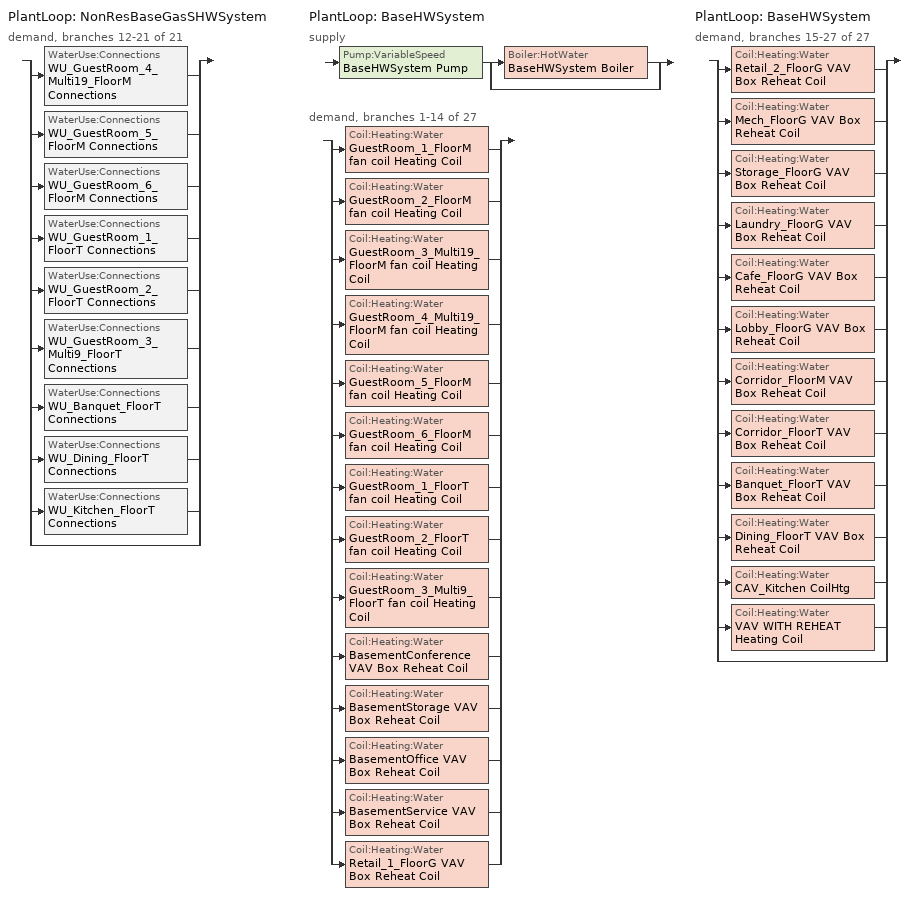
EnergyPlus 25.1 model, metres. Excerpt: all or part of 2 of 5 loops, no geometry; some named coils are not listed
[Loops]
PlantLoop 'NonResBaseGasSHWSystem'
 demand, branches 12-21 of 21: split
  | WaterUse:Connections 'WU_GuestRoom_4_Multi19_FloorM Connections'
  | WaterUse:Connections 'WU_GuestRoom_5_FloorM Connections'
  | WaterUse:Connections 'WU_GuestRoom_6_FloorM Connections'
  | WaterUse:Connections 'WU_GuestRoom_1_FloorT Connections'
  | WaterUse:Connections 'WU_GuestRoom_2_FloorT Connections'
  | WaterUse:Connections 'WU_GuestRoom_3_Multi9_FloorT Connections'
  | WaterUse:Connections 'WU_Banquet_FloorT Connections'
  | WaterUse:Connections 'WU_Dining_FloorT Connections'
  | WaterUse:Connections 'WU_Kitchen_FloorT Connections'
  | bypass
PlantLoop 'BaseHWSystem'
 supply: Pump:VariableSpeed 'BaseHWSystem Pump' > split
  | Boiler:HotWater 'BaseHWSystem Boiler'
  | bypass
 demand, branches 1-14 of 27: split
  | Coil:Heating:Water 'GuestRoom_1_FloorM fan coil Heating Coil'
  | Coil:Heating:Water 'GuestRoom_2_FloorM fan coil Heating Coil'
  | Coil:Heating:Water 'GuestRoom_3_Multi19_FloorM fan coil Heating Coil'
  | Coil:Heating:Water 'GuestRoom_4_Multi19_FloorM fan coil Heating Coil'
  | Coil:Heating:Water 'GuestRoom_5_FloorM fan coil Heating Coil'
  | Coil:Heating:Water 'GuestRoom_6_FloorM fan coil Heating Coil'
  | Coil:Heating:Water 'GuestRoom_1_FloorT fan coil Heating Coil'
  | Coil:Heating:Water 'GuestRoom_2_FloorT fan coil Heating Coil'
  | Coil:Heating:Water 'GuestRoom_3_Multi9_FloorT fan coil Heating Coil'
  | Coil:Heating:Water 'BasementConference VAV Box Reheat Coil'
  | Coil:Heating:Water 'BasementStorage VAV Box Reheat Coil'
  | Coil:Heating:Water 'BasementOffice VAV Box Reheat Coil'
  | Coil:Heating:Water 'BasementService VAV Box Reheat Coil'
  | Coil:Heating:Water 'Retail_1_FloorG VAV Box Reheat Coil'
PlantLoop 'BaseHWSystem'
 demand, branches 15-27 of 27: split
  | Coil:Heating:Water 'Retail_2_FloorG VAV Box Reheat Coil'
  | Coil:Heating:Water 'Mech_FloorG VAV Box Reheat Coil'
  | Coil:Heating:Water 'Storage_FloorG VAV Box Reheat Coil'
  | Coil:Heating:Water 'Laundry_FloorG VAV Box Reheat Coil'
  | Coil:Heating:Water 'Cafe_FloorG VAV Box Reheat Coil'
  | Coil:Heating:Water 'Lobby_FloorG VAV Box Reheat Coil'
  | Coil:Heating:Water 'Corridor_FloorM VAV Box Reheat Coil'
  | Coil:Heating:Water 'Corridor_FloorT VAV Box Reheat Coil'
  | Coil:Heating:Water 'Banquet_FloorT VAV Box Reheat Coil'
  | Coil:Heating:Water 'Dining_FloorT VAV Box Reheat Coil'
  | Coil:Heating:Water 'CAV_Kitchen CoilHtg'
  | Coil:Heating:Water 'VAV WITH REHEAT Heating Coil'
  | bypass
[DesignSpecification:OutdoorAir] Outdoor Air Method=Maximum; Outdoor Air Flow per Person {m3/s-person}=0.00707921; Outdoor Air Flow per Zone Floor Area {m3/s-m2}=0.000762; Outdoor Air Flow per Zone {m3/s}=0; Outdoor Air Flow Air Changes per Hour {1/hr}=0; Outdoor Air Schedule=HotelLargeResidentialLivingHVACAvail
DSOA_GuestRoom_1_FloorM; DSOA_GuestRoom_2_FloorM; DSOA_GuestRoom_3_Multi19_FloorM; DSOA_GuestRoom_4_Multi19_FloorM; DSOA_GuestRoom_5_FloorM; DSOA_GuestRoom_6_FloorM; DSOA_GuestRoom_1_FloorT; DSOA_GuestRoom_2_FloorT; DSOA_GuestRoom_3_Multi9_FloorT
[Sizing:Plant]
BaseHWSystem: Loop Type=Heating; Design Loop Exit Temperature {C}=71.1111; Loop Design Temperature Difference {deltaC}=22.2222; Sizing Option=NonCoincident; Zone Timesteps in Averaging Window=1; Coincident Sizing Factor Mode=None
[Pump:VariableSpeed]
BaseHWSystem Pump: Design Maximum Flow Rate {m3/s}=AUTOSIZE; Design Pump Head {Pa}=180705.7; Design Power Consumption {W}=AUTOSIZE; Motor Efficiency=0.909; Fraction of Motor Inefficiencies to Fluid Stream=0; Coefficient 1 of the Part Load Performance Curve=0; Coefficient 2 of the Part Load Performance Curve=3.2485; Coefficient 3 of the Part Load Performance Curve=-4.7443; Coefficient 4 of the Part Load Performance Curve=2.5295; Design Minimum Flow Rate {m3/s}=Autosize; Pump Control Type=Intermittent; Design Shaft Power per Unit Flow Rate per Unit Head {W/((m3/s)-Pa)}=1.4999
[PlantLoop]
BaseHWSystem: Fluid Type=Water; Plant Equipment Operation Scheme=BaseHWSystem Loop Operation Scheme List; Maximum Loop Temperature {C}=100; Minimum Loop Temperature {C}=10; Maximum Loop Flow Rate {m3/s}=AUTOSIZE; Minimum Loop Flow Rate {m3/s}=0; Plant Loop Volume {m3}=AUTOSIZE; Load Distribution Scheme=Optimal
[PlantEquipmentList]
BaseHWSystem Equipment List: BaseHWSystem Boiler
[PlantEquipmentOperation:HeatingLoad]
BaseHWSystem Operation Scheme: Load Range 1 Lower Limit {W}=0; Load Range 1 Upper Limit {W}=1000000000000000; Range 1 Equipment List=BaseHWSystem Equipment List
[PlantEquipmentOperationSchemes]
BaseHWSystem Loop Operation Scheme List: Control Scheme 1=BaseHWSystem Operation Scheme; Control Scheme 1 Schedule=Always On Discrete
[SetpointManager:Scheduled] Control Variable=Temperature; Schedule=BaseHWSystemTemp
Name | Setpoint Node or NodeList
BaseHWSystem Loop Setpoint Manager | BaseHWSystem Supply Outlet Node
BaseHWSystem Boiler Setpoint Manager | BaseHWSystem Supply Equipment Outlet Node
[WaterUse:Equipment] Target Temperature Schedule=TargetSHWTemp130
Name | Peak Flow Rate {m3/s} | Flow Rate Fraction Schedule | Zone
WU_GuestRoom_4_Multi19_FloorM | 0.000425383 | HotelLargeResidentialLivingServiceHotWater | GuestRoom_4_Multi19_FloorM
WU_GuestRoom_5_FloorM | 3.56136e-05 | HotelLargeResidentialLivingServiceHotWater | GuestRoom_5_FloorM
WU_GuestRoom_6_FloorM | 3.56136e-05 | HotelLargeResidentialLivingServiceHotWater | GuestRoom_6_FloorM
WU_GuestRoom_1_FloorT | 5.9356e-06 | HotelLargeResidentialLivingServiceHotWater | GuestRoom_1_FloorT
WU_GuestRoom_2_FloorT | 5.9356e-06 | HotelLargeResidentialLivingServiceHotWater | GuestRoom_2_FloorT
WU_GuestRoom_3_Multi9_FloorT | 3.35828e-05 | HotelLargeResidentialLivingServiceHotWater | GuestRoom_3_Multi9_FloorT
WU_Banquet_FloorT | 7.16e-05 | HotelLargeAssemblyServiceHotWater | Banquet_FloorT
WU_Dining_FloorT | 7.16e-05 | HotelLargeRestaurantServiceHotWater | Dining_FloorT
WU_Kitchen_FloorT | 2.02734e-06 | HotelLargeKitchenServiceHotWater | Kitchen_FloorT
[WaterUse:Connections] Drain Water Heat Exchanger Type=None; Drain Water Heat Exchanger Destination=Plant
Name | Water Use Equipment 1
WU_GuestRoom_4_Multi19_FloorM Connections | WU_GuestRoom_4_Multi19_FloorM
WU_GuestRoom_5_FloorM Connections | WU_GuestRoom_5_FloorM
WU_GuestRoom_6_FloorM Connections | WU_GuestRoom_6_FloorM
WU_GuestRoom_1_FloorT Connections | WU_GuestRoom_1_FloorT
WU_GuestRoom_2_FloorT Connections | WU_GuestRoom_2_FloorT
WU_GuestRoom_3_Multi9_FloorT Connections | WU_GuestRoom_3_Multi9_FloorT
WU_Banquet_FloorT Connections | WU_Banquet_FloorT
WU_Dining_FloorT Connections | WU_Dining_FloorT
WU_Kitchen_FloorT Connections | WU_Kitchen_FloorT
[Sizing:Zone] Zone Cooling Design Supply Air Temperature Input Method=TemperatureDifference; Zone Cooling Design Supply Air Temperature {C}=12.7778; Zone Cooling Design Supply Air Temperature Difference {deltaC}=11.1111; Zone Heating Design Supply Air Temperature Input Method=TemperatureDifference; Zone Heating Design Supply Air Temperature {C}=40; Zone Heating Design Supply Air Temperature Difference {deltaC}=13.8889; Zone Cooling Design Supply Air Humidity Ratio {kgWater/kgDryAir}=0; Zone Heating Design Supply Air Humidity Ratio {kgWater/kgDryAir}=0.008; Cooling Design Air Flow Method=DesignDay; Cooling Design Air Flow Rate {m3/s}=0; Cooling Minimum Air Flow Fraction=0; Heating Design Air Flow Method=DesignDay; Heating Design Air Flow Rate {m3/s}=0; Heating Maximum Air Flow Fraction=0.5; Zone Load Sizing Method=Sensible Load Only No Latent Load; Zone Cooling Design Supply Air Humidity Ratio Difference {kgWater/kgDryAir}=0.005; Zone Humidification Design Supply Air Humidity Ratio Difference {kgWater/kgDryAir}=0.005
Name | Design Specification Outdoor Air Object
GuestRoom_1_FloorM | DSOA_GuestRoom_1_FloorM
GuestRoom_2_FloorM | DSOA_GuestRoom_2_FloorM
GuestRoom_3_Multi19_FloorM | DSOA_GuestRoom_3_Multi19_FloorM
GuestRoom_4_Multi19_FloorM | DSOA_GuestRoom_4_Multi19_FloorM
GuestRoom_5_FloorM | DSOA_GuestRoom_5_FloorM
GuestRoom_6_FloorM | DSOA_GuestRoom_6_FloorM
GuestRoom_1_FloorT | DSOA_GuestRoom_1_FloorT
GuestRoom_2_FloorT | DSOA_GuestRoom_2_FloorT
GuestRoom_3_Multi9_FloorT | DSOA_GuestRoom_3_Multi9_FloorT
[ZoneHVAC:FourPipeFanCoil] Availability Schedule=Always On Discrete; Capacity Control Method=CyclingFan; Maximum Supply Air Flow Rate {m3/s}=AUTOSIZE; Maximum Outdoor Air Flow Rate {m3/s}=0; Maximum Cold Water Flow Rate {m3/s}=AUTOSIZE; Minimum Cold Water Flow Rate {m3/s}=0; Cooling Convergence Tolerance=0.001; Maximum Hot Water Flow Rate {m3/s}=AUTOSIZE; Minimum Hot Water Flow Rate {m3/s}=0; Heating Convergence Tolerance=0.001
Name | Supply Air Fan | Cooling Coil | Heating Coil
GuestRoom_1_FloorM fan coil | GuestRoom_1_FloorM fan coil fan Coilfan_Fan | GuestRoom_1_FloorM fan coil Cooling Coil | GuestRoom_1_FloorM fan coil Heating Coil
GuestRoom_2_FloorM fan coil | GuestRoom_2_FloorM fan coil fan Coilfan_Fan | GuestRoom_2_FloorM fan coil Cooling Coil | GuestRoom_2_FloorM fan coil Heating Coil
GuestRoom_3_Multi19_FloorM fan coil | GuestRoom_3_Multi19_FloorM fan coil fan Coilfan_Fan | GuestRoom_3_Multi19_FloorM fan coil Cooling Coil | GuestRoom_3_Multi19_FloorM fan coil Heating Coil
GuestRoom_4_Multi19_FloorM fan coil | GuestRoom_4_Multi19_FloorM fan coil fan Coilfan_Fan | GuestRoom_4_Multi19_FloorM fan coil Cooling Coil | GuestRoom_4_Multi19_FloorM fan coil Heating Coil
GuestRoom_5_FloorM fan coil | GuestRoom_5_FloorM fan coil fan Coilfan_Fan | GuestRoom_5_FloorM fan coil Cooling Coil | GuestRoom_5_FloorM fan coil Heating Coil
GuestRoom_6_FloorM fan coil | GuestRoom_6_FloorM fan coil fan Coilfan_Fan | GuestRoom_6_FloorM fan coil Cooling Coil | GuestRoom_6_FloorM fan coil Heating Coil
GuestRoom_1_FloorT fan coil | GuestRoom_1_FloorT fan coil fan Coilfan_Fan | GuestRoom_1_FloorT fan coil Cooling Coil | GuestRoom_1_FloorT fan coil Heating Coil
GuestRoom_2_FoorT fan coil | GuestRoom_2_FloorT fan coil fan Coilfan_Fan | GuestRoom_2_FloorT fan coil Cooling Coil | GuestRoom_2_FloorT fan coil Heating Coil
GuestRoom_3_Multi9_FloorT fan coil | GuestRoom_3_Multi9_FloorT fan coil fan Coilfan_Fan | GuestRoom_3_Multi9_FloorT fan coil Cooling Coil | GuestRoom_3_Multi9_FloorT fan coil Heating Coil
[Zone equipment]
GuestRoom_1_FloorM: GuestRoom_1_FloorM Exhaust Fan, GuestRoom_1_FloorM fan coil
GuestRoom_2_FloorM: GuestRoom_2_FloorM Exhaust Fan, GuestRoom_2_FloorM fan coil
GuestRoom_3_Multi19_FloorM: GuestRoom_3_Multi19_FloorM Exhaust Fan, GuestRoom_3_Multi19_FloorM fan coil
GuestRoom_4_Multi19_FloorM: GuestRoom_4_Multi19_FloorM Exhaust Fan, GuestRoom_4_Multi19_FloorM fan coil
GuestRoom_5_FloorM: GuestRoom_5_FloorM Exhaust Fan, GuestRoom_5_FloorM fan coil
GuestRoom_6_FloorM: GuestRoom_6_FloorM Exhaust Fan, GuestRoom_6_FloorM fan coil
GuestRoom_1_FloorT: GuestRoom_1_FloorT Exhaust Fan, GuestRoom_1_FloorT fan coil
GuestRoom_2_FloorT: GuestRoom_2_FloorT Exhaust Fan, GuestRoom_2_FoorT fan coil
GuestRoom_3_Multi9_FloorT: GuestRoom_3_Multi9_FloorT Exhaust Fan, GuestRoom_3_Multi9_FloorT fan coil
[Fan:ZoneExhaust] Availability Schedule=HotelLargeResidentialLivingHVACAvail; Fan Total Efficiency=0.55575; Pressure Rise {Pa}=170208; Maximum Flow Rate {m3/s}=0.0235974; System Availability Manager Coupling Mode=Coupled; Balanced Exhaust Fraction Schedule=Always On Discrete
GuestRoom_1_FloorM Exhaust Fan; GuestRoom_2_FloorM Exhaust Fan; GuestRoom_3_Multi19_FloorM Exhaust Fan; GuestRoom_4_Multi19_FloorM Exhaust Fan; GuestRoom_5_FloorM Exhaust Fan; GuestRoom_6_FloorM Exhaust Fan; GuestRoom_1_FloorT Exhaust Fan; GuestRoom_2_FloorT Exhaust Fan; GuestRoom_3_Multi9_FloorT Exhaust Fan
[Coil:Heating:Water] Availability Schedule=Always On Discrete; Rated Inlet Water Temperature {C}=71.1111; Rated Inlet Air Temperature {C}=16.6; Rated Outlet Water Temperature {C}=48.8889; Rated Outlet Air Temperature {C}=32.2
Name | U-Factor Times Area Value {W/K} | Maximum Water Flow Rate {m3/s} | Performance Input Method | Rated Capacity {W} | Rated Ratio for Air and Water Convection
Retail_1_FloorG VAV Box Reheat Coil; Retail_2_FloorG VAV Box Reheat Coil; Mech_FloorG VAV Box Reheat Coil; Laundry_FloorG VAV Box Reheat Coil; Lobby_FloorG VAV Box Reheat Coil; Corridor_FloorM VAV Box Reheat Coil; Corridor_FloorT VAV Box Reheat Coil; Banquet_FloorT VAV Box Reheat Coil; GuestRoom_1_FloorM fan coil Heating Coil; GuestRoom_2_FloorM fan coil Heating Coil; GuestRoom_4_Multi19_FloorM fan coil Heating Coil; GuestRoom_5_FloorM fan coil Heating Coil; GuestRoom_6_FloorM fan coil Heating Coil; GuestRoom_1_FloorT fan coil Heating Coil; GuestRoom_2_FloorT fan coil Heating Coil; GuestRoom_3_Multi9_FloorT fan coil Heating Coil; BasementConference VAV Box Reheat Coil; BasementOffice VAV Box Reheat Coil | AUTOSIZE | AUTOSIZE | UFactorTimesAreaAndDesignWaterFlowRate | AUTOSIZE
Storage_FloorG VAV Box Reheat Coil | AUTOSIZE | AUTOSIZE | NominalCapacity | 2000
Cafe_FloorG VAV Box Reheat Coil; Dining_FloorT VAV Box Reheat Coil | 26376.4 | 0.000189271 | UFactorTimesAreaAndDesignWaterFlowRate | 14653.6
GuestRoom_3_Multi19_FloorM fan coil Heating Coil | autosize | AUTOSIZE | UFactorTimesAreaAndDesignWaterFlowRate | AUTOSIZE
BasementStorage VAV Box Reheat Coil; BasementService VAV Box Reheat Coil | AUTOSIZE | AUTOSIZE | UFactorTimesAreaAndDesignWaterFlowRate | AUTOSIZE | 0.5
[Boiler:HotWater]
BaseHWSystem Boiler: Fuel Type=NaturalGas; Nominal Capacity {W}=Autosize; Nominal Thermal Efficiency=0.78; Efficiency Curve Temperature Evaluation Variable=EnteringBoiler; Normalized Boiler Efficiency Curve=BaseHWSystem Boiler Efficiency Curve; Design Water Flow Rate {m3/s}=AUTOSIZE; Minimum Part Load Ratio=0; Maximum Part Load Ratio=1.2; Optimum Part Load Ratio=1; Water Outlet Upper Temperature Limit {C}=95; Boiler Flow Mode=LeavingSetpointModulated; On Cycle Parasitic Electric Load {W}=0; Sizing Factor=1
[Schedule:Day:Hourly]
BaseHWSystemTempDaily: 71.1, 71.1, 71.1, 71.1, 71.1, 71.1, 71.1, 71.1, 71.1, 71.1, 71.1, 71.1, 71.1, 71.1, 71.1, 71.1, 71.1, 71.1, 71.1, 71.1, 71.1, 71.1, 71.1, 71.1
TargetSHWTemp130Daily: 54.4, 54.4, 54.4, 54.4, 54.4, 54.4, 54.4, 54.4, 54.4, 54.4, 54.4, 54.4, 54.4, 54.4, 54.4, 54.4, 54.4, 54.4, 54.4, 54.4, 54.4, 54.4, 54.4, 54.4
HotelLargeAssemblyServiceHotWaterWD: 0, 0, 0, 0, 0, 0, 0, 0, 0, 0.05, 0.05, 0.35, 0.05, 0.05, 0.05, 0.05, 0.05, 0, 0, 0, 0, 0, 0, 0
HotelLargeAssemblyServiceHotWaterSat: 0, 0, 0, 0, 0, 0, 0, 0, 0, 0.05, 0.05, 0.2, 0, 0, 0, 0, 0, 0, 0, 0.65, 0.3, 0, 0, 0
HotelLargeAssemblyServiceHotWaterSun: 0, 0, 0, 0, 0, 0, 0, 0, 0, 0.05, 0.05, 0.1, 0, 0, 0, 0, 0, 0, 0, 0.65, 0.3, 0, 0, 0
HotelLargeResidentialLivingHVACAvailWD; HotelLargeResidentialLivingHVACAvailSat; HotelLargeResidentialLivingHVACAvailSun: 1, 1, 1, 1, 1, 1, 1, 1, 1, 1, 1, 1, 1, 1, 1, 1, 1, 1, 1, 1, 1, 1, 1, 1
HotelLargeResidentialLivingServiceHotWaterWD: 0.131, 0.075, 0.084, 0.103, 0.187, 0.411, 0.832, 1, 0.832, 0.617, 0.486, 0.355, 0.336, 0.308, 0.299, 0.243, 0.393, 0.449, 0.486, 0.439, 0.393, 0.364, 0.336, 0.206
HotelLargeResidentialLivingServiceHotWaterSat; HotelLargeResidentialLivingServiceHotWaterSun: 0.217, 0.12, 0.108, 0.096, 0.181, 0.277, 0.313, 0.566, 0.928, 1, 0.892, 0.735, 0.614, 0.518, 0.47, 0.47, 0.627, 0.699, 0.675, 0.627, 0.566, 0.53, 0.482, 0.337
HotelLargeRestaurantServiceHotWaterWD; HotelLargeKitchenServiceHotWaterWD: 0.2, 0, 0, 0, 0, 0.6, 0.6, 0.6, 0.55, 0.45, 0.4, 0.45, 0.4, 0.35, 0.3, 0.3, 0.3, 0.4, 0.55, 0.6, 0.5, 0.55, 0.45, 0.25
HotelLargeRestaurantServiceHotWaterSat; HotelLargeKitchenServiceHotWaterSat: 0.2, 0, 0, 0, 0, 0, 0.5, 0.5, 0.5, 0.5, 0.45, 0.5, 0.5, 0.45, 0.4, 0.4, 0.35, 0.4, 0.55, 0.55, 0.5, 0.55, 0.4, 0.3
HotelLargeRestaurantServiceHotWaterSun; HotelLargeKitchenServiceHotWaterSun: 0.25, 0, 0, 0, 0, 0, 0.5, 0.5, 0.5, 0.5, 0.5, 0.5, 0.4, 0.4, 0.3, 0.3, 0.3, 0.4, 0.5, 0.5, 0.4, 0.5, 0.4, 0.2
[Schedule:Week:Daily]
BaseHWSystemTempWk: BaseHWSystemTempDaily, BaseHWSystemTempDaily, BaseHWSystemTempDaily, BaseHWSystemTempDaily, BaseHWSystemTempDaily, BaseHWSystemTempDaily, BaseHWSystemTempDaily, BaseHWSystemTempDaily, BaseHWSystemTempDaily, BaseHWSystemTempDaily, BaseHWSystemTempDaily, BaseHWSystemTempDaily
TargetSHWTemp130Wk: TargetSHWTemp130Daily, TargetSHWTemp130Daily, TargetSHWTemp130Daily, TargetSHWTemp130Daily, TargetSHWTemp130Daily, TargetSHWTemp130Daily, TargetSHWTemp130Daily, TargetSHWTemp130Daily, TargetSHWTemp130Daily, TargetSHWTemp130Daily, TargetSHWTemp130Daily, TargetSHWTemp130Daily
HotelLargeAssemblyServiceHotWaterWk: HotelLargeAssemblyServiceHotWaterSun, HotelLargeAssemblyServiceHotWaterWD, HotelLargeAssemblyServiceHotWaterWD, HotelLargeAssemblyServiceHotWaterWD, HotelLargeAssemblyServiceHotWaterWD, HotelLargeAssemblyServiceHotWaterWD, HotelLargeAssemblyServiceHotWaterSat, HotelLargeAssemblyServiceHotWaterSun, HotelLargeAssemblyServiceHotWaterWD, HotelLargeAssemblyServiceHotWaterWD, HotelLargeAssemblyServiceHotWaterSun, HotelLargeAssemblyServiceHotWaterSun
HotelLargeKitchenServiceHotWaterWk: HotelLargeKitchenServiceHotWaterSun, HotelLargeKitchenServiceHotWaterWD, HotelLargeKitchenServiceHotWaterWD, HotelLargeKitchenServiceHotWaterWD, HotelLargeKitchenServiceHotWaterWD, HotelLargeKitchenServiceHotWaterWD, HotelLargeKitchenServiceHotWaterSat, HotelLargeKitchenServiceHotWaterSun, HotelLargeKitchenServiceHotWaterWD, HotelLargeKitchenServiceHotWaterWD, HotelLargeKitchenServiceHotWaterSun, HotelLargeKitchenServiceHotWaterSun
HotelLargeResidentialLivingHVACAvailWk: HotelLargeResidentialLivingHVACAvailSun, HotelLargeResidentialLivingHVACAvailWD, HotelLargeResidentialLivingHVACAvailWD, HotelLargeResidentialLivingHVACAvailWD, HotelLargeResidentialLivingHVACAvailWD, HotelLargeResidentialLivingHVACAvailWD, HotelLargeResidentialLivingHVACAvailSat, HotelLargeResidentialLivingHVACAvailSun, HotelLargeResidentialLivingHVACAvailWD, HotelLargeResidentialLivingHVACAvailWD, HotelLargeResidentialLivingHVACAvailSun, HotelLargeResidentialLivingHVACAvailSun
HotelLargeResidentialLivingServiceHotWaterWk: HotelLargeResidentialLivingServiceHotWaterSun, HotelLargeResidentialLivingServiceHotWaterWD, HotelLargeResidentialLivingServiceHotWaterWD, HotelLargeResidentialLivingServiceHotWaterWD, HotelLargeResidentialLivingServiceHotWaterWD, HotelLargeResidentialLivingServiceHotWaterWD, HotelLargeResidentialLivingServiceHotWaterSat, HotelLargeResidentialLivingServiceHotWaterSun, HotelLargeResidentialLivingServiceHotWaterWD, HotelLargeResidentialLivingServiceHotWaterWD, HotelLargeResidentialLivingServiceHotWaterSun, HotelLargeResidentialLivingServiceHotWaterSun
HotelLargeRestaurantServiceHotWaterWk: HotelLargeRestaurantServiceHotWaterSun, HotelLargeRestaurantServiceHotWaterWD, HotelLargeRestaurantServiceHotWaterWD, HotelLargeRestaurantServiceHotWaterWD, HotelLargeRestaurantServiceHotWaterWD, HotelLargeRestaurantServiceHotWaterWD, HotelLargeRestaurantServiceHotWaterSat, HotelLargeRestaurantServiceHotWaterSun, HotelLargeRestaurantServiceHotWaterWD, HotelLargeRestaurantServiceHotWaterWD, HotelLargeRestaurantServiceHotWaterSun, HotelLargeRestaurantServiceHotWaterSun
[Schedule:Year]
BaseHWSystemTemp: BaseHWSystemTempWk, 1, 1, 12, 31
TargetSHWTemp130: TargetSHWTemp130Wk, 1, 1, 12, 31
HotelLargeAssemblyServiceHotWater: HotelLargeAssemblyServiceHotWaterWk, 1, 1, 12, 31
HotelLargeKitchenServiceHotWater: HotelLargeKitchenServiceHotWaterWk, 1, 1, 12, 31
HotelLargeResidentialLivingHVACAvail: HotelLargeResidentialLivingHVACAvailWk, 1, 1, 12, 31
HotelLargeResidentialLivingServiceHotWater: HotelLargeResidentialLivingServiceHotWaterWk, 1, 1, 12, 31
HotelLargeRestaurantServiceHotWater: HotelLargeRestaurantServiceHotWaterWk, 1, 1, 12, 31
[Schedule:Constant]
Always On Discrete: Hourly Value=1
[Curve:Quadratic]
BaseHWSystem Boiler Efficiency Curve: Coefficient1 Constant=1; Coefficient2 x=0; Coefficient3 x**2=0; Minimum Value of x=0; Maximum Value of x=1
